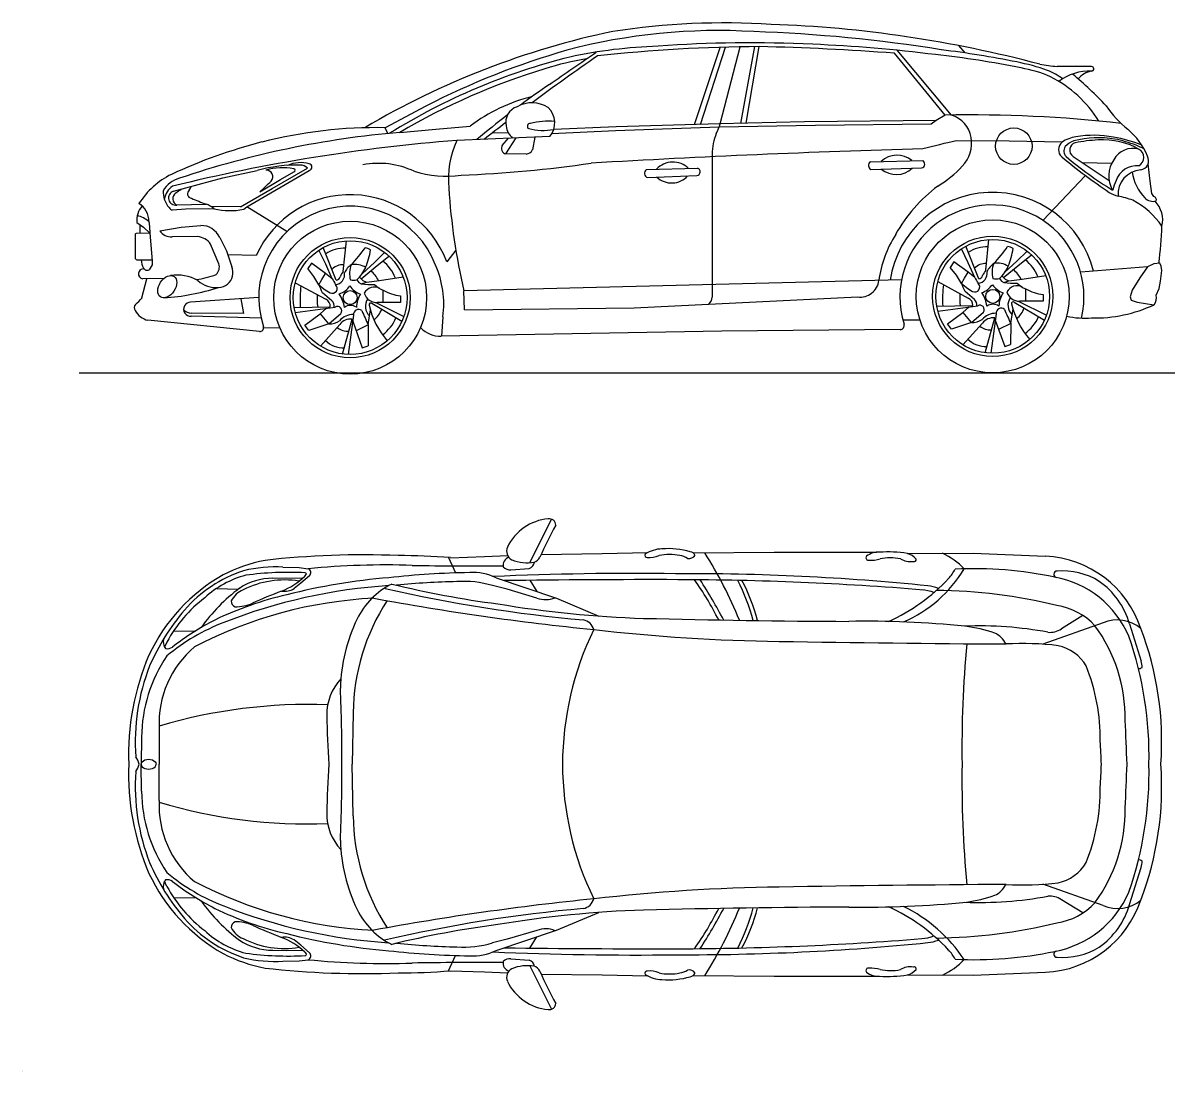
# Model space of a CAD drawing. Header units: millimetres. Extents: x 335 to 18837, y 383 to 11542.
# Drawn here: x 335 to 5380, y 383 to 5000 of the extents above; entities that cross this region are included whole.
import ezdxf

# ---------------------------------------------------------------- set-up
doc = ezdxf.new("R2010")
doc.units = ezdxf.units.MM
doc.layers.add('dwgmodels.com', color=30, linetype='Continuous')

msp = doc.modelspace()

# ---------------------------------------------------------------- linework, layer by layer
at = {"color": 18, "true_color": 0x000000}
for p, q in [((3371.5, 4422.1), (3371.5, 3791.5)), ((4287, 3690.4), (4211.7, 3690.4)), ((1189, 2509.4), (1283.9, 2505.7))]:
    msp.add_line(p, q, dxfattribs=at)
for points in [[(3407.1, 4555.4), (3493.9, 4894.2)], [(3497.2, 4557.3), (3559.6, 4895.1)], [(3520.4, 4557.8), (3578.4, 4895.3)], [(4485, 4867.3), (4457.1, 4899.7)], [(3293.9, 4552.1), (3407.1, 4892)], [(3319.6, 4552.9), (3430.6, 4892.7)], [(4397.4, 4593.5), (4174.7, 4866)], [(4425.3, 4594), (4186.6, 4879.1)], [(5042.4, 4807.7), (4890.4, 4807.7)], [(2110.7, 4633), (1930.5, 4538.2)], [(4397.4, 4593.5), (4357.7, 4569.4), (4336.4, 4554.3)], [(1994.9, 4517.5), (2153.9, 4531.9), (2305.4, 4545.4)], [(3401.9, 4541.1), (2944.9, 4524.4), (2664.3, 4511.4)], [(3403, 4555.3), (2948.2, 4542), (2673.1, 4530.4)], [(4336.4, 4554.3), (3825.7, 4548.1), (3401.9, 4541.1)], [(4357.7, 4569.4), (3778.7, 4563.4), (3403, 4555.3)], [(1942.2, 4512.7), (1930.5, 4538.2)], [(2655.6, 4499.3), (2246.1, 4481.8)], [(2472.8, 4516.1), (2401.2, 4513.7)], [(2446.1, 4460.4), (2474.8, 4491.6)], [(2462.1, 4422.4), (2507.9, 4493)], [(2590.2, 4496.5), (2580.5, 4441.4)], [(4912.5, 4474), (4679.2, 4478.3), (4446.4, 4480.6)], [(2552.2, 4421.5), (2462.1, 4422.4)], [(4068.2, 4387.7), (4298.5, 4394.4)], [(4961.2, 4411.9), (5120, 4305.6)], [(998.3, 4258.9), (1216, 4317.6), (1367.7, 4349.4)], [(1294.2, 4189.8), (1433.4, 4270.9), (1588.7, 4360.4)], [(1307.6, 4179.1), (1321.4, 4189.5), (1596.5, 4350.1)], [(1378.7, 4255.9), (1470.5, 4309.7), (1529.2, 4344.5)], [(3081.4, 4354.1), (3307.1, 4360.3)], [(4070.4, 4354.2), (4294, 4360.9)], [(5002.3, 4384.4), (5131.9, 4382.5)], [(5316.6, 4235), (5308, 4248.2), (5300.8, 4302.8), (5291.9, 4379.2)], [(3087.6, 4318.6), (3304.4, 4327.5)], [(4829.7, 4130.9), (5014.2, 4326.8)], [(1013.8, 4197.8), (1142.3, 4202)], [(1294.2, 4189.8), (1164.5, 4190.9)], [(1498.4, 4080.7), (1321.4, 4189.5)], [(994.7, 4176.3), (1052.4, 4180.2), (1150.6, 4182.4), (1176.9, 4181.3)], [(837.6, 4120.4), (866, 4099.8), (894.8, 4073.1)], [(851.6, 4072.8), (851.6, 4110.3)], [(890.2, 4126.9), (892.7, 4101.2), (894.8, 4073.1)], [(938.5, 4084.6), (1032.9, 4099.7), (1118.7, 4107.5)], [(829.2, 4064.1), (829.2, 3962.6)], [(894.8, 4073.1), (834.2, 4072.6)], [(894.8, 4073.1), (904.8, 3951.2)], [(1104.4, 4058.4), (992.2, 4057.8)], [(1201.9, 4055.2), (1232.1, 3996.1), (1255.7, 3926)], [(1746.3, 3905.4), (1760.1, 4039.6)], [(4576.7, 3911), (4590.5, 4045.2)], [(1198.7, 3938.5), (1162, 4025)], [(1697.6, 3873), (1669, 3937.6), (1639.2, 3999)], [(1715.3, 3866.4), (1658, 4010.2)], [(1830.7, 3896.6), (1883.2, 3944.7), (1928.6, 3988.9)], [(2242.4, 3998.1), (2201.8, 3947.6)], [(4528, 3878.7), (4499.4, 3943.3), (4469.6, 4004.6)], [(4545.7, 3872.1), (4488.4, 4015.9)], [(4661.1, 3902.2), (4713.6, 3950.3), (4759, 3994.5)], [(839.9, 3955.8), (904.4, 3955.8)], [(904.8, 3951.2), (904.5, 3934.3), (890.7, 3912.7)], [(1363.1, 3975.6), (1238.2, 3977.9)], [(1697.6, 3873), (1668.1, 3895.6), (1606, 3941.1), (1589.5, 3917.4)], [(1824.7, 3872.7), (1887.4, 3924.1), (1947.2, 3973.1)], [(4528, 3878.7), (4498.5, 3901.2), (4436.4, 3946.8), (4419.9, 3923)], [(4655.1, 3878.4), (4717.8, 3929.7), (4777.6, 3978.8)], [(5326.7, 3800.4), (5339.6, 3830.1), (5346.5, 3861.7), (5351.5, 3909.2), (5349.5, 3929), (5342.6, 3940.9), (5316.8, 3938.9), (5289.1, 3925.1), (5254.4, 3876.6), (5221.7, 3822.2), (5212.8, 3793.5), (5216.8, 3778.6), (5243.5, 3769.7), (5317.2, 3758.4)], [(1638.7, 3846.7), (1617.3, 3883.5), (1589.5, 3917.4)], [(1638.7, 3846.7), (1652.4, 3870.2), (1668.1, 3895.6)], [(4469.1, 3852.4), (4447.7, 3889.1), (4419.9, 3923)], [(4469.1, 3852.4), (4482.8, 3875.8), (4498.5, 3901.2)], [(4647.8, 3885.4), (4662.3, 3871.4), (4678.3, 3863.8)], [(4678.3, 3863.8), (4736.3, 3870.7), (4840.3, 3886.8)], [(5289.1, 3925.1), (4995.4, 3902.1)], [(859.7, 3789.1), (881.4, 3872.6)], [(955.9, 3873.9), (863, 3872.3)], [(1534.8, 3854.6), (1669, 3782.4)], [(1638.7, 3846.7), (1666.9, 3824.3), (1688.3, 3811.4)], [(1806.3, 3868.7), (1815.3, 3857.1), (1825.6, 3850.5)], [(1817.4, 3879.7), (1832, 3865.7), (1847.9, 3858.2)], [(1825.6, 3850.5), (1847.9, 3858.2)], [(1847.9, 3858.2), (1905.9, 3865.1), (2009.9, 3881.2)], [(4205.5, 3867.5), (2278, 3819.3)], [(4365.2, 3860.2), (4499.4, 3788)], [(4469.1, 3852.4), (4497.3, 3829.9), (4518.7, 3817)], [(4636.7, 3874.3), (4645.7, 3862.8), (4656, 3856.2)], [(4656, 3856.2), (4678.3, 3863.8)], [(1374.1, 3789.7), (1074, 3769.2)], [(1295.7, 3784.3), (1306.3, 3719.6), (1077.6, 3721.4)], [(1696, 3775.4), (1654.8, 3810.8)], [(1921.8, 3768.4), (1921.8, 3822.8)], [(1998.2, 3797.8), (1998.2, 3768.4)], [(2280.1, 3735.4), (2278, 3819.3)], [(2280.1, 3735.4), (3027.1, 3745.4), (4012.2, 3793)], [(4526.4, 3781), (4485.2, 3816.5)], [(4752.2, 3774.1), (4752.2, 3828.5)], [(4828.6, 3803.5), (4828.6, 3774.1)], [(1530, 3746.8), (1689.2, 3749)], [(1534.9, 3724.6), (1710.5, 3748.5)], [(1577.7, 3668.7), (1645.1, 3718.2), (1673, 3743.1)], [(1856.4, 3669.7), (1862.1, 3709), (1866, 3733.9)], [(1871.6, 3764.7), (2004.5, 3685.5)], [(1889.2, 3768.6), (2013.3, 3707.3)], [(1998.2, 3768.4), (1896, 3768.4)], [(4360.3, 3752.5), (4519.6, 3754.6)], [(4365.3, 3730.2), (4540.9, 3754.1)], [(4408.1, 3674.3), (4475.5, 3723.8), (4503.4, 3748.7)], [(4686.8, 3675.4), (4692.5, 3714.6), (4696.4, 3739.5)], [(4702, 3770.3), (4834.9, 3691.1)], [(4719.6, 3774.2), (4843.6, 3712.9)], [(4828.6, 3774.1), (4726.4, 3774.1)], [(1377.7, 3641.2), (885.9, 3689.8)], [(1384.4, 3699), (1076.7, 3707.8)], [(1682.8, 3674), (1646.1, 3719.1)], [(1682.8, 3674), (1735.6, 3720.1)], [(1743.6, 3541.4), (1785.4, 3695)], [(1791.5, 3713.1), (1768.1, 3539.4)], [(1787.7, 3685.4), (1829.7, 3568.8)], [(2185.4, 3705.2), (2178.4, 3619.7)], [(4513.2, 3679.6), (4476.4, 3724.7)], [(4513.2, 3679.6), (4566, 3725.7)], [(4574, 3547), (4615.8, 3700.6)], [(4621.9, 3718.8), (4598.5, 3545)], [(4618.1, 3691), (4660.1, 3574.5)], [(1395.6, 3657.1), (1466.4, 3658.4)], [(1594.6, 3645.7), (1577.7, 3668.7)], [(1682.8, 3674), (1594.6, 3645.7)], [(1731.1, 3671.5), (1645.5, 3576.4)], [(1856.4, 3669.7), (1802.6, 3644.1)], [(1856.4, 3669.7), (1855.4, 3578.1)], [(4199.8, 3648.8), (3413.6, 3642), (2178.2, 3619.7)], [(4425, 3651.3), (4408.1, 3674.3)], [(4513.2, 3679.6), (4425, 3651.3)], [(4561.4, 3677.2), (4475.9, 3582)], [(4686.8, 3675.4), (4633, 3649.8)], [(4686.8, 3675.4), (4685.8, 3583.8)], [(4660.1, 3574.5), (4685.8, 3583.8)], [(1829.7, 3568.8), (1855.4, 3578.1)], [(2568, 2622.4), (2663.9, 2813.8)], [(2209.3, 2645.2), (2240.9, 2577.3)], [(2218.2, 2644.5), (2368.8, 2649.8), (2470.7, 2654.1)], [(2617.5, 2659.1), (2886.9, 2663.1), (3087, 2666.7)], [(3287.3, 2665.8), (3644.8, 2668.4), (4095.1, 2668.4)], [(4231.1, 2663.1), (4521.3, 2664.4), (4839.8, 2650.9)], [(1480.6, 2602.5), (1552.5, 2601), (1591.5, 2595.8)], [(2484.4, 2591.2), (2565.1, 2597.5)], [(1434.7, 2553.8), (1496.5, 2555.9), (1567.5, 2554.2)], [(1597.5, 2565.1), (1559.6, 2531.6), (1529.3, 2508.1)], [(1576.3, 2562.7), (1582.5, 2569.9)], [(2419.4, 2555.5), (2686.2, 2465.6)], [(2568.2, 2544.8), (2599.6, 2494.8)], [(2599.4, 2466.7), (2468.2, 2505.4), (2403.2, 2521.6)], [(2686.2, 2465.6), (2871.5, 2387.6)], [(5004.6, 2389.5), (4909.6, 2331.7)], [(999.5, 2322.6), (1095, 2321.5)], [(5093.6, 2357.5), (4827.2, 2263.3)], [(5209.5, 2352.7), (5260.4, 2189.4)], [(969.7, 2272.9), (959.2, 2250.4)], [(1790.1, 1961.7), (1786.2, 1734.8)], [(935.4, 1894.5), (935.5, 1734.8)], [(858.1, 1854.2), (856.6, 1734.8)], [(858.1, 1615.4), (856.6, 1734.8)], [(935.4, 1575.1), (935.5, 1734.8)], [(1790.1, 1507.9), (1786.2, 1734.8)], [(5209.5, 1116.9), (5260.4, 1280.2)], [(969.7, 1196.7), (959.2, 1219.3)], [(5093.6, 1112.1), (4827.2, 1206.3)], [(999.5, 1147), (1095, 1148.1)], [(5004.6, 1080.1), (4909.6, 1138)], [(2686.2, 1004), (2871.5, 1082.1)], [(1597.5, 904.5), (1559.6, 938.1), (1529.3, 961.6)], [(2599.4, 1003), (2468.2, 964.2), (2403.2, 948)], [(2419.4, 914.2), (2686.2, 1004)], [(2568.2, 924.8), (2599.6, 974.8)], [(1434.7, 915.8), (1496.5, 913.8), (1567.5, 915.4)], [(1480.6, 867.1), (1552.5, 868.7), (1591.5, 873.8)], [(1576.3, 906.9), (1582.5, 899.7)], [(2209.3, 824.4), (2240.9, 892.4)], [(2484.4, 878.4), (2565.1, 872.1)], [(2218.2, 825.1), (2368.8, 819.8), (2470.7, 815.5)], [(2568, 847.2), (2663.9, 655.8)], [(2617.5, 810.5), (2886.9, 806.5), (3087, 802.9)], [(4231.1, 806.6), (4521.3, 805.2), (4839.8, 818.7)], [(3287.3, 803.8), (3644.8, 801.2), (4095.1, 801.2)]]:
    msp.add_lwpolyline(points, dxfattribs=at)
for centre, radius in [((4700.1, 4456.9), 80.3), ((1776.7, 3789.7), 336.9), ((4607.1, 3795.3), 336.9), ((1776.7, 3789.7), 264.8), ((1776.7, 3789.7), 250.5), ((4607.1, 3795.3), 264.8), ((4607.1, 3795.3), 250.5), ((1776.7, 3789.7), 30.8), ((4607.1, 3795.3), 30.8)]:
    msp.add_circle(centre, radius, dxfattribs=at)
for centre, radius, start, end in [((3427.2, 1756), 3243.7, 86.3963, 98.7409), ((3663.5, 1461), 3576.2, 101.7662, 120.6436), ((3398.1, 2358.8), 2607.3, 86.5605, 104.8143), ((3332.2, -1634.8), 6599.9, 80.85886, 88.06925), ((3445.6, -332.9), 5329.4, 75.1163, 88.0052), ((3203.5, 2708.4), 2189.8, 91.8505, 102.1186), ((3625.5, -2120.3), 7015.8, 90.37899, 96.21532), ((3542.1, -642.7), 5554.8, 87.1941, 94.2258), ((3351.1, -5834.6), 10732.2, 85.59883, 88.78268), ((3539.8, -1602.8), 6514.1, 82.80616, 87.58707), ((3416.6, 2155.9), 2776.3, 104.0248, 121.8733), ((3669.2, 1611.2), 3400.1, 106.0102, 117.2825), ((8444.8, -3247.8), 9836.9, 124.55044, 126.61422), ((-42526.7, 70646.3), 79915, 304.427434, 304.607372), ((3907, 764.4), 4120.1, 78.4549, 83.7501), ((3849.6, 531.9), 4381.7, 78.6315, 83.0379), ((3509.2, 1933.5), 2995, 106.9767, 120.3712), ((3021.2, 3575.6), 1282, 99.1298, 107.5452), ((4504.2, 3795.1), 1053.5, 70.9016, 78.5548), ((4634.1, 4230), 579.4, 66.8665, 80.3089), ((4939.5, 5474), 668.1, 259.2117, 265.7813), ((5042.4, 4797.6), 10.1, 273.7836, 90.001), ((4714.9, 4470.2), 347.3, 54.74, 67.2981), ((4611.9, 4275.9), 547.2, 32.1969, 62.8419), ((5035.4, 4558), 229.7, 88.0717, 126.6473), ((3944.5, 3546.2), 1592.4, 43.1082, 50.4611), ((5060.8, 4686.5), 102.5, 99.948, 139.3423), ((5040.6, 1261), 4209.7, 124.5326, 126.6748), ((2758.6, 3944.5), 752.7, 103.9069, 127.0234), ((2577.8, 4517.8), 130.2, 57.2115, 120.1472), ((5040.6, 1261), 4209.7, 127.6288, 130.0066), ((2533.8, 4562.2), 71.5, 107.4742, 193.2923), ((2585, 4559.5), 92.8, 319.5821, 46.9653), ((4507.9, -1357.7), 5952.2, 83.59064, 91.06373), ((4387.1, 4473), 126.9, 10.219, 72.4766), ((5492.7, 4895.2), 465.6, 214.0696, 231.4139), ((8444.8, -3247.8), 9836.9, 127.45632, 128.15946), ((2539.7, 4551.4), 75.6, 184.2225, 231.3239), ((2569.2, 4544.4), 12.1, 84.7445, 239.101), ((2655.7, 4211.4), 355.4, 86.4778, 103.9028), ((2728.3, 4812.3), 725.8, 335.6374, 339.2701), ((2343.7, 411.8), 4120.5, 94.8555, 108.6724), ((1896.3, 2469.4), 2069.1, 89.0517, 104.2139), ((2626.9, 4798.1), 271.7, 256.3977, 279.7954), ((3610.6, 4422.1), 239.1, 157.6847, 180), ((4371, 4469.5), 143.3, 315.2998, 10.4627), ((4998.4, 4345.2), 154.9, 99.1263, 123.6897), ((5074.1, 4025), 468.7, 81.2711, 103.5333), ((5051.9, 4046.6), 458.1, 78.9813, 99.8123), ((5052.8, 3955.7), 547.5, 67.3569, 80.8916), ((5009, 4300.9), 300.8, 21.8282, 50.0133), ((1980.5, 2185.7), 2364.9, 104.5038, 114.7858), ((2837.6, -3187.3), 7691.8, 94.41018, 103.87026), ((2628.6, 4309.4), 419.5, 155.747, 185.1052), ((2470.5, 4448.3), 27.2, 153.692, 252.213), ((2546.5, 4459.5), 38.4, 278.5001, 331.959), ((5549.9, -41771.9), 46233.5, 91.54947, 93.36168), ((5165.4, 1221.3), 3337.6, 102.4396, 105.0318), ((4939.1, 4441.2), 42.2, 128.9896, 228.2368), ((4955.7, 4435.3), 35.1, 146.0009, 223.2012), ((4987.6, 4405.6), 78.5, 107.1735, 141.0159), ((4978.4, 4439.8), 32.7, 103.8077, 238.2804), ((5105.9, 3796.3), 688.7, 92.8682, 101.3285), ((5093.2, 4164.7), 320.2, 59.6056, 93.9014), ((5224.1, 4353.5), 94, 74.0796, 152.1762), ((5040, 3951.5), 546.9, 68.6761, 78.9062), ((4856.6, 3620.3), 923.6, 63.1766, 65.5457), ((5232.3, 4407), 40.8, 296.6528, 64.5806), ((4185.4, 4314.4), 102.5, 50.146, 133.1874), ((4289.1, 4378.6), 18.4, 285.5206, 59.2752), ((6555.6, 6392.4), 2576, 230.3242, 236.1399), ((6010.2, 5692.6), 1675.8, 229.8691, 238.5298), ((5242.2, 4326), 123.9, 144.8517, 210.4278), ((5254.3, 4392), 39.7, 276.89, 31.3675), ((1544.4, 3720.9), 652.9, 88.8144, 105.7), ((1481, 4070), 291.6, 80.6759, 105.0771), ((1406.5, 4322.5), 29.1, 317.9792, 92.6675), ((1558.4, 4243.3), 141.2, 74.4465, 113.9847), ((1528.3, 4351.1), 6.65, 277.7523, 93.6802), ((1557.9, 4331.2), 42.4, 43.3886, 93.0479), ((1593.3, 4364.7), 15, 282.2977, 78.6138), ((1902, 4014.3), 366.9, 64.8148, 100.8987), ((2198, 4778.4), 454.1, 252.0663, 278.5439), ((2059.5, 9710.4), 5385, 272.1914, 278.321), ((3092.1, 4337.7), 19.6, 123.1354, 256.7364), ((3198.3, 4288.8), 98.3, 45.7412, 137.4129), ((3301.6, 4344.2), 17, 279.3664, 71.3535), ((4080.1, 4371.7), 20, 126.6959, 240.9398), ((4182.1, 4435.7), 103.9, 230.4431, 312.9902), ((4086.4, 4731.9), 530.4, 301.7447, 316.7783), ((5241.8, 4274.1), 96.8, 84.7885, 160.8579), ((5267.6, 4244.1), 108.9, 94.4972, 183.7039), ((5417.5, 4367.8), 197.2, 187.2623, 224.5828), ((1152.1, 4007.4), 363.8, 116.6199, 147.3419), ((1055.4, 4201.7), 117.8, 105.2094, 150.1621), ((889.3, 4818.1), 745.4, 311.0374, 316.2899), ((3192.7, 4390), 95.4, 227.0079, 317.6812), ((5423, 4185.9), 297.8, 156.2493, 164.946), ((1060.4, 4256.4), 107.3, 177.8847, 220.5436), ((1042.8, 4209.7), 86, 124.8656, 170.3202), ((1008, 4228.8), 31.6, 107.9668, 280.5122), ((1026.6, 4225.9), 31, 125.4727, 245.5933), ((649.6, 4769.5), 630.5, 304.7052, 307.2944), ((1080.2, 4247.3), 20.2, 126.6134, 261.4859), ((1040.1, 4287.6), 36.9, 319.4357, 347.9665), ((1776.7, 3789.7), 453.5, 20.3831, 155.7956), ((5003.5, 4455.6), 2798.8, 183.7598, 193.141), ((4607.1, 3795.3), 458, 14.0464, 171.0889), ((4757.3, 3750.7), 659.2, 126.4715, 151.2175), ((5186.3, 4356.5), 122.5, 237.4163, 257.1251), ((936.7, 4130.6), 99.6, 140.5847, 185.8504), ((801.6, 4126.9), 88.6, 358.725, 60.1362), ((1424.7, 5021.7), 867, 246.3724, 250.9852), ((1107.1, 4103.6), 104.4, 48.0421, 70.3256), ((1776.7, 3789.7), 402.7, 20.8064, 198.5777), ((4603.8, 3792.7), 405.3, 346.7068, 197.2164), ((5034, 3662.7), 587.8, 71.0755, 77.7226), ((5060.9, 3907.2), 351.9, 34.0043, 62.2734), ((5313.3, 4263.4), 49.7, 223.2365, 285.5398), ((5313.8, 4221.3), 14, 335.8093, 78.4322), ((5234.5, 4130.8), 121.2, 347.2395, 43.6768), ((791.6, 3998.2), 160.6, 52.1161, 72.7039), ((995.3, 4194.5), 18.2, 205.4357, 267.932), ((1247.2, 4467.5), 294.7, 256.2075, 281.8274), ((1119.5, 4016.5), 91, 25.1212, 90.5147), ((3857.1, 4149.6), 1496.2, 351.9687, 358.2537), ((835.8, 4065.9), 6.88, 103.767, 195.4691), ((987.7, 4115.9), 58.3, 212.4393, 274.4761), ((1099.4, 3983.3), 75.3, 33.6829, 86.178), ((4604.8, 3798), 503.8, 147.5743, 172.3494), ((1753.3, 3856.1), 152, 88.6704, 123.6773), ((1253.4, 4429.8), 724, 316.8422, 324.4527), ((1830.9, 3937.5), 72.4, 60.5815, 80.7844), ((1513.4, 4054.7), 357.1, 338.1881, 351.2727), ((4583.7, 3861.7), 152, 88.6704, 123.6773), ((4083.8, 4435.4), 724, 316.8422, 324.4527), ((4661.3, 3943.1), 72.4, 60.5815, 80.7844), ((4343.8, 4060.3), 357.1, 338.1881, 351.2727), ((842.6, 3971.9), 16.3, 214.7302, 260.5367), ((937.1, 3958.6), 81.1, 182.028, 208.2191), ((1150.7, 3925.4), 49.7, 316.7229, 15.1778), ((1797.3, 3847.8), 88.2, 57.2542, 100.2937), ((1808.3, 3810.3), 179.8, 21.4108, 51.518), ((4573.8, 3875.3), 64.5, 84.8305, 136.7348), ((4658.5, 3871), 83.4, 123.9368, 156.3701), ((4706.6, 3901.4), 102.3, 157.6912, 195.823), ((4627.7, 3853.5), 88.2, 57.2542, 100.2937), ((4638.7, 3815.9), 179.8, 21.4108, 51.518), ((866.3, 3894.3), 22.3, 85.7664, 261.2848), ((881.6, 3927.6), 17.5, 204.6452, 301.4759), ((1011.5, 3693.4), 195.7, 61.2439, 97.6096), ((1025.1, 4345.6), 482.2, 278.6988, 289.6041), ((1194.8, 3901), 66.2, 272.2133, 345.6429), ((1180.7, 3899.4), 79.6, 349.3146, 19.5767), ((1743.4, 3869.7), 64.5, 84.8305, 136.7348), ((1708.1, 3891.2), 44.2, 275.3015, 9.8675), ((1885.4, 3805), 171.6, 144.1932, 153.3484), ((1828.1, 3865.4), 83.4, 123.9368, 156.3701), ((1876.2, 3895.8), 102.3, 157.6912, 195.823), ((1699.5, 3986.8), 159.3, 312.123, 335.9831), ((1783, 3805.6), 132.5, 26.4423, 50.4429), ((1756.3, 3760.4), 432.6, 352.6696, 23.4679), ((4538.5, 3896.9), 44.2, 275.3015, 9.8675), ((4544, 3890.8), 18.8, 275.4324, 350.2683), ((4715.8, 3810.6), 171.6, 144.1932, 153.3484), ((4529.9, 3992.5), 159.3, 312.123, 335.9831), ((4613.4, 3811.2), 132.5, 26.4423, 50.4429), ((890.7, 4788.6), 1001.8, 273.7631, 287.8269), ((1184.8, 3951.3), 117.1, 227.4939, 276.1618), ((2068.9, 3778.3), 513.2, 172.9552, 183.4729), ((814.9, 3454.5), 912.4, 22.9871, 25.4574), ((1697.9, 3830.8), 21.7, 243.8117, 48.8965), ((2981.3, 4579.8), 1465.4, 208.8354, 209.9952), ((1713.6, 3885.1), 18.8, 275.4324, 350.2683), ((1694.8, 3898.9), 98.9, 290.1722, 324.3491), ((1854.7, 3897.3), 97.4, 215.1693, 250.5767), ((1790.2, 3929.1), 62.5, 258.4725, 284.8935), ((1866, 4114.7), 267.3, 261.31, 273.8273), ((1883.4, 3785.9), 50.3, 61.5638, 152.2669), ((1972.5, 3940.4), 128.1, 226.1769, 246.7015), ((4022.9, 3875.6), 83.3, 262.6307, 352.7068), ((4899.3, 3783.9), 513.2, 172.9552, 183.4729), ((3645.3, 3460.2), 912.4, 22.9871, 25.4574), ((4528.3, 3836.5), 21.7, 243.8117, 48.8965), ((5811.7, 4585.4), 1465.4, 208.8354, 209.9952), ((4525.1, 3904.5), 98.9, 290.1722, 324.3491), ((4685.1, 3902.9), 97.4, 215.1693, 250.5767), ((4620.6, 3934.8), 62.5, 258.4725, 284.8935), ((4696.4, 4120.4), 267.3, 261.31, 273.8273), ((4713.8, 3791.6), 50.3, 61.5638, 152.2669), ((4802.9, 3946.1), 128.1, 226.1769, 246.7015), ((710.5, 3903.1), 187.8, 310.0329, 322.612), ((1849.6, 3782.5), 218.6, 174.7832, 189.0081), ((1607.9, 3726.3), 144.9, 8.1828, 33.3713), ((1923.2, 3741.4), 119.5, 147.5776, 177.3), ((1893.9, 3825.9), 57.5, 196.7187, 272.1589), ((1901.1, 3750.9), 57.3, 144.5991, 227.047), ((2024.3, 4007), 210.8, 240.8987, 262.877), ((3335.3, 3792), 36.2, 301.8497, 359.2376), ((4680, 3788.1), 218.6, 174.7832, 189.0081), ((4483.2, 3755.4), 36.4, 358.7485, 63.4515), ((4438.3, 3732), 144.9, 8.1828, 33.3713), ((4753.6, 3747), 119.5, 147.5776, 177.3), ((4724.3, 3831.5), 57.5, 196.7187, 272.1589), ((4731.5, 3756.5), 57.3, 144.5991, 227.047), ((4854.7, 4012.6), 210.8, 240.8987, 262.877), ((5280.4, 3788.5), 47.8, 321.2725, 14.3792), ((847.5, 3744.6), 21.9, 137.7476, 213.1583), ((1073.9, 3738.5), 30.8, 89.8493, 275.2079), ((1077.9, 3767.6), 46.2, 221.2512, 269.6212), ((1652.8, 3749.8), 36.4, 358.7485, 63.4515), ((1678.8, 3753.2), 28.1, 349.2321, 52.1619), ((1720, 3731.6), 19.4, 323.3846, 119.601), ((1777.6, 3708.2), 46.9, 55.9781, 124.2012), ((1813.9, 3715), 22.5, 50.8443, 184.828), ((1867.2, 3758.6), 7.5, 54.0322, 196.9892), ((2217, 3840), 366.7, 193.1718, 220.9342), ((1809.3, 3779.7), 114.1, 309.4142, 338.787), ((4509.1, 3758.8), 28.1, 349.2321, 52.1619), ((4550.4, 3737.3), 19.4, 323.3846, 119.601), ((4608, 3713.8), 46.9, 55.9781, 124.2012), ((4644.3, 3720.7), 22.5, 50.8443, 184.828), ((6471.8, 4517.2), 1973.5, 203.2502, 205.2479), ((4697.6, 3764.3), 7.5, 54.0322, 196.9892), ((5047.4, 3845.6), 366.7, 193.1718, 220.9342), ((4639.7, 3785.4), 114.1, 309.4142, 338.787), ((5055.3, 4317.9), 617.8, 268.8043, 295.1368), ((909.5, 3780), 93.2, 210.4887, 255.3401), ((1682.5, 3762.4), 88.4, 270.193, 302.5868), ((1787.9, 3640.1), 75, 87.3339, 140.448), ((1779.2, 3634.7), 60.6, 84.0979, 142.5618), ((3641.4, 4511.5), 1973.5, 203.2502, 205.2479), ((1819.9, 3766.4), 171.6, 305.2902, 337.5874), ((4512.9, 3768), 88.4, 270.193, 302.5868), ((4618.3, 3645.7), 75, 87.3339, 140.448), ((4609.6, 3640.3), 60.6, 84.0979, 142.5618), ((4650.3, 3772), 171.6, 305.2902, 337.5874), ((5014.3, 4072.5), 373.3, 257.3647, 274.3181), ((1379.5, 3657.2), 16.1, 263.3123, 15.0669), ((1766.7, 3716.7), 74.8, 230.8514, 273.2779), ((2175.6, 3743.6), 123.9, 224.666, 271.1993), ((4198, 3668.1), 19.3, 275.5006, 14.0119), ((4597.1, 3722.3), 74.8, 230.8514, 273.2779), ((1748.9, 3688.5), 119.9, 227.1104, 271), ((4579.3, 3694.1), 119.9, 227.1104, 271), ((2669.4, 2593.8), 222.7, 95.1694, 154.0909), ((8586.8, -247.1), 6639.1, 152.79722, 154.15725), ((2653.4, 2787.2), 28.6, 1.4338, 98.1496), ((2509.9, 2674.3), 44.1, 157.6217, 241.6224), ((3154.5, 2536.6), 146.6, 91.7076, 122.2532), ((3178.5, 2337.4), 346.8, 73.8458, 94.6928), ((1540.6, 1924.3), 721.7, 101.0904, 116.6811), ((1831.2, -1116.2), 3773.2, 87.6242, 96.5356), ((1987.2, -247.9), 2901.7, 85.4344, 89.992), ((2489.5, 2609.2), 39.5, 110.2104, 187.7503), ((2557.8, 2806), 183.9, 248.0096, 279.2067), ((2552.7, 2632.5), 37.1, 289.4745, 348.4709), ((2576.9, 2660.1), 37.1, 286.0883, 339.1015), ((3085, 2655.6), 10.1, 150.7295, 272.4696), ((3094.7, 2756.7), 111.5, 265.2355, 292.5373), ((3183.3, 2443.2), 215.4, 77.7315, 102.2685), ((3214.8, 2561.5), 93.3, 58.8103, 81.2), ((3269.9, 2669.5), 29, 256.483, 332.7155), ((3271.8, 2643.9), 26.8, 27.2591, 83.2518), ((1799.1, 1685.9), 1824.9, 21.9697, 32.4913), ((4059.6, 2643.8), 10.9, 141.6348, 286.6955), ((4102.7, 2586.4), 82.4, 85.7284, 128.771), ((4070.8, 2772), 138.9, 266.6995, 286.6471), ((4143.3, 2071.4), 598.2, 81.5608, 93.3098), ((4156.4, 2419.3), 224.4, 78.7626, 101.7877), ((4244.5, 2714.3), 87.1, 239.3731, 278.526), ((4207.3, 2583.2), 83.4, 41.5255, 73.3873), ((4260.8, 2636.6), 9.05, 247.5025, 11.8812), ((4243, 2362), 333.7, 44.3298, 64.7269), ((4818.1, 2186.2), 465.2, 18.4185, 87.3283), ((1490.8, 2028.7), 587.7, 108.1912, 139.0775), ((1445, 2021.1), 582.5, 86.495, 103.6712), ((1505, 1169.4), 1410.3, 86.9955, 97.6831), ((1578.9, 2573), 4.75, 319.4517, 89.0463), ((1929.7, -840.7), 3453.1, 87.9982, 95.6208), ((1585, 2578.6), 18.4, 312.9268, 69.1415), ((2367.3, -1230), 3809.3, 90.9637, 96.3359), ((2404.5, 29717.5), 27109.5, 269.25149, 270.09624), ((2316.4, 2343.7), 235.5, 64.0615, 93.1907), ((3020.4, -10932.2), 13507.3, 89.19851, 92.60432), ((2481.5, 2635.4), 44.3, 225.4303, 273.8539), ((3257.5, -8058.6), 10632.6, 84.2557, 90.25948), ((3977.6, 2901.2), 589.7, 293.7032, 328.7419), ((4277.1, 2679.5), 185.4, 317.0112, 332.4613), ((4524.6, 856.1), 1739.6, 78.2132, 92.7367), ((4889.8, 2571.3), 13.9, 87.5812, 264.1082), ((4914.2, 2279.3), 306.9, 58.1683, 94.5657), ((1617.5, 1871.3), 804.8, 119.8817, 154.668), ((1424, 2159.1), 421.8, 104.7626, 132.9975), ((1434.7, 2291.9), 261.9, 89.7398, 123.8332), ((1488, 2139.1), 407.2, 80.9315, 116.6537), ((1373.7, 2766.1), 287.1, 290.5994, 314.8945), ((2164.7, -124.5), 2689.5, 94.6439, 104.3657), ((2108.1, 2229.6), 333.7, 116.3991, 154.2327), ((2964.5, 6606.6), 4200.1, 256.158, 262.6449), ((2312.8, -808.3), 3348.1, 91.1275, 95.6861), ((2277.6, 2106.5), 433.7, 73.1589, 94.0459), ((3111.9, -48159.3), 50707, 89.8778, 90.74223), ((3183.4, -11229.5), 13777.1, 85.34002, 89.84747), ((2178.5, 1755.3), 1367.5, 26.7212, 35.3901), ((896.8, 1008.6), 2869, 28.3221, 32.4256), ((2623.5, 2110.5), 963.9, 15.4764, 26.7493), ((2824.3, 2178.3), 770.1, 14.2185, 28.3444), ((3799.2, 3129.1), 841.6, 294.4983, 316.8034), ((4800.4, 2124.6), 441.7, 23.2151, 79.6317), ((4882.8, 2261.2), 339.3, 15.636, 55.2686), ((1756.8, 1884.2), 781, 126.8095, 144.5739), ((1831.3, 1020.7), 1497.8, 102.8799, 115.7336), ((2099.6, 130.9), 2395.2, 93.6167, 111.5239), ((1344.4, 2408.5), 102.3, 112.4416, 153.5517), ((2856.1, -1017.4), 3776.5, 111.4568, 113.5699), ((1485.4, 2587.3), 90.7, 263.2382, 299.0227), ((3367.6, 8733.6), 6388.1, 257.00637, 264.94024), ((4284.3, 2324.5), 178.6, 69.0294, 86.6324), ((4302.2, 2338.1), 183.5, 68.8426, 83.8985), ((4333.6, 159.6), 2341, 76.2605, 89.384), ((1494.5, 1992.6), 594.9, 127.0182, 151.8919), ((1973.8, 562.4), 1905.8, 92.8144, 117.5713), ((1278.4, 2452.7), 25.6, 176.9262, 249.5895), ((1274.2, 2604.2), 175.6, 268.4493, 294.1487), ((2703.2, 1954.5), 913.1, 146.7502, 179.547), ((4045.7, 14193.6), 11925.9, 259.53848, 264.24391), ((3219, 7145.5), 4770.6, 260.4414, 268.2009), ((2637.7, 2566.7), 107.1, 249.0153, 292.8394), ((4846.9, 2150.2), 286.6, 42.751, 81.4483), ((1778, 1786.7), 963.2, 139.3903, 156.6986), ((2476.4, 2050.8), 743.2, 154.1615, 178.4964), ((4134.5, 44177.6), 41813.9, 268.5402, 269.77829), ((1526, 1550.4), 864.3, 110.6764, 130.0779), ((1700.7, 1346.8), 1147.6, 116.9289, 128.0215), ((4093.1, 1726), 1381.5, 154.1763, 179.6366), ((2793.5, 2313.5), 57.9, 14.2819, 79.3547), ((3784.7, 10561.2), 8286.3, 263.52039, 269.18472), ((4042.8, -2101.6), 4466.1, 84.3309, 90.9001), ((4546.3, 663.4), 1680.5, 79.5912, 92.1227), ((4398.8, 1677.5), 670.9, 71.1007, 82.5743), ((4859.8, 2400.9), 85.3, 263.3289, 305.7124), ((4500.7, 1937), 690, 359.2571, 36.2188), ((5156.2, 2206.6), 163.4, 50.7939, 112.5331), ((3962.4, 1836.6), 1388.9, 355.7967, 20.9506), ((999.8, 2273.4), 46.7, 161.3595, 219.2801), ((5299.2, 101211.3), 98949, 269.054708, 269.633393), ((4577.6, 2224.4), 95.9, 24.6148, 66.3424), ((3695.1, 1771.5), 1600.6, 358.6866, 19.2309), ((1370.9, 1916.8), 436.1, 129.8094, 182.9329), ((969.5, 2287), 43.6, 262.3637, 303.8791), ((9269.7, 1807.5), 4798.3, 174.5225, 180.8684), ((4739, 981.1), 1285.3, 83.0142, 93.249), ((4858.8, 2076.8), 183.7, 29.6437, 78.5498), ((1912.2, 1778.6), 1111.6, 156.8462, 182.2557), ((1500, 1850.3), 641.9, 145.7264, 179.6494), ((5181.6, 2162.5), 83.3, 359.2329, 18.8178), ((1756.1, 1830.8), 926.3, 158.667, 183.9211), ((4219.8, 1846.8), 860.7, 359.2695, 21.8831), ((5252.8, 2173.8), 17.3, 255.778, 314.2918), ((1901.7, 1954.1), 228.2, 136.6981, 180.8688), ((-4849.5, 1768.9), 6589.8, 359.70339, 2.62108), ((1587.6, -282.9), 2280.7, 87.7451, 106.6257), ((7060.8, 2065.4), 5388.5, 181.2209, 183.5178), ((-6254.5, 1360), 11459.3, 1.87417, 2.84124), ((3677.1, 1714.5), 1408.6, 0.8274, 4.9435), ((789.2, 1728.9), 57.6, 5.8969, 42.0109), ((1912.2, 1691.1), 1111.6, 177.7443, 203.1538), ((789.2, 1740.7), 57.6, 317.9891, 354.1031), ((7060.8, 1404.2), 5388.5, 176.4822, 178.7791), ((-4849.5, 1700.7), 6589.8, 357.37892, 0.29661), ((4093.1, 1743.6), 1381.5, 180.3634, 205.8237), ((9269.7, 1662.1), 4798.3, 179.1316, 185.4775), ((3677.1, 1755.1), 1408.6, 355.0565, 359.1726), ((-6254.5, 2109.6), 11459.3, 357.15876, 358.12583), ((3695.1, 1698.1), 1600.6, 340.7691, 1.3134), ((3962.4, 1633), 1388.9, 339.0494, 4.2033), ((1756.1, 1638.8), 926.3, 176.0789, 201.333), ((1500, 1619.4), 641.9, 180.3506, 214.2736), ((4219.8, 1622.8), 860.7, 338.1169, 0.7305), ((1370.9, 1552.8), 436.1, 177.0671, 230.1906), ((1587.6, 3752.6), 2280.7, 253.3743, 272.2549), ((1901.7, 1515.5), 228.2, 179.1312, 223.3019), ((4500.7, 1532.6), 690, 323.7812, 0.7429), ((2703.2, 1515.1), 913.1, 180.453, 213.2498), ((2476.4, 1418.8), 743.2, 181.5036, 205.8385), ((5252.8, 1295.8), 17.3, 45.7082, 104.222), ((1778, 1682.9), 963.2, 203.3014, 220.6097), ((4858.8, 1392.9), 183.7, 281.4502, 330.3563), ((5181.6, 1307.1), 83.3, 341.1822, 0.7671), ((1617.5, 1598.3), 804.8, 205.332, 240.1183), ((999.8, 1196.2), 46.7, 140.7199, 198.6405), ((969.5, 1182.6), 43.6, 56.1209, 97.6363), ((1526, 1919.2), 864.3, 229.9221, 249.3236), ((1700.7, 2122.9), 1147.6, 231.9785, 243.0711), ((1973.8, 2907.2), 1905.8, 242.4287, 267.1856), ((4739, 2488.5), 1285.3, 266.751, 276.9858), ((1494.5, 1477), 594.9, 208.1081, 232.9818), ((3784.7, -7091.6), 8286.3, 90.81528, 96.47961), ((5299.2, -97741.7), 98949, 90.366607, 90.945292), ((4577.6, 1245.3), 95.9, 293.6576, 335.3852), ((4800.4, 1345), 441.7, 280.3683, 336.7849), ((1756.8, 1585.4), 781, 215.4261, 233.1905), ((2099.6, 3338.7), 2395.2, 248.4761, 266.311), ((4045.7, -10723.9), 11925.9, 95.75609, 100.46152), ((2793.5, 1156.1), 57.9, 280.6453, 345.7181), ((4042.8, 5571.2), 4466.1, 269.0999, 275.7615), ((4546.3, 2806.3), 1680.5, 267.8773, 280.4088), ((4398.8, 1792.2), 670.9, 277.9181, 288.8993), ((4818.1, 1283.4), 465.2, 272.6717, 341.5815), ((4859.8, 1068.7), 85.3, 54.2876, 96.6711), ((4846.9, 1319.5), 286.6, 278.5517, 317.249), ((4882.8, 1208.4), 339.3, 304.7314, 344.364), ((5156.2, 1263), 163.4, 247.4669, 309.2061), ((1831.3, 2448.9), 1497.8, 244.2664, 257.1201), ((2108.1, 1240), 333.7, 205.7673, 243.6009), ((3367.6, -5264), 6388.1, 95.05976, 103.03121), ((3219, -3675.9), 4770.6, 91.7991, 99.5586), ((4134.5, -40708), 41813.9, 90.22171, 91.4598), ((2178.5, 1714.4), 1367.5, 324.6099, 333.2788), ((896.8, 2461), 2869, 327.5744, 331.6779), ((1799.1, 1783.7), 1824.9, 327.5087, 338.0303), ((2623.5, 1359.1), 963.9, 333.2507, 344.5236), ((2824.3, 1291.3), 770.1, 331.6556, 345.7815), ((3799.2, 340.5), 841.6, 43.1966, 65.5017), ((3908.5, 489.6), 690.3, 33.8765, 63.6783), ((1490.8, 1440.9), 587.7, 220.9225, 251.8088), ((1278.4, 1016.9), 25.6, 110.4105, 183.0738), ((1344.4, 1061.1), 102.3, 206.4483, 247.5584), ((1274.2, 865.4), 175.6, 65.8513, 91.5507), ((2856.1, 4487), 3776.5, 246.4301, 248.5432), ((2964.5, -3137), 4200.1, 97.3551, 103.842), ((2637.7, 902.9), 107.1, 67.1606, 110.9847), ((4333.6, 3310.1), 2341, 270.616, 283.7395), ((1424, 1310.5), 421.8, 227.0025, 255.2374), ((1434.7, 1177.7), 261.9, 236.1668, 270.2602), ((1488, 1330.5), 407.2, 243.3463, 279.0685), ((1485.4, 882.3), 90.7, 60.9773, 96.7618), ((1373.7, 703.5), 287.1, 45.1055, 69.4006), ((2164.7, 3594.2), 2689.5, 255.6343, 265.3561), ((3183.4, 14699.1), 13777.1, 270.15253, 274.62691), ((4284.3, 1145.2), 178.6, 273.3676, 290.9706), ((4302.2, 1131.6), 183.5, 276.1015, 291.1574), ((2367.3, 4699.6), 3809.3, 263.6641, 269.0363), ((2312.8, 4277.9), 3348.1, 264.3139, 268.8725), ((2277.6, 1363.1), 433.7, 265.9541, 286.8411), ((2316.4, 1126), 235.5, 266.8093, 295.9385), ((3020.4, 14401.8), 13507.3, 267.39568, 270.80149), ((3111.9, 51629), 50707, 269.25777, 270.1222), ((3257.5, 11528.3), 10632.6, 269.74052, 275.7443), ((4277.1, 790.2), 185.4, 27.5387, 42.9888), ((4524.6, 2613.5), 1739.6, 267.2633, 281.7868), ((4889.8, 898.3), 13.9, 95.8918, 272.4188), ((4914.2, 1190.3), 306.9, 265.4343, 301.8317), ((1540.6, 1545.3), 721.7, 243.3189, 258.9096), ((1445, 1448.5), 582.5, 256.3288, 273.505), ((1505, 2300.3), 1410.3, 262.3169, 273.0045), ((1578.9, 896.6), 4.75, 270.9537, 40.5483), ((1585, 891), 18.4, 290.8585, 47.0732), ((1929.7, 4310.3), 3453.1, 264.3792, 272.0018), ((2404.5, -26247.9), 27109.5, 89.90376, 90.74851), ((2489.5, 860.4), 39.5, 172.2497, 249.7896), ((2481.5, 834.2), 44.3, 86.1461, 134.5697), ((2552.7, 837.2), 37.1, 11.5291, 70.5255), ((4243, 1107.6), 333.7, 295.2731, 315.6702), ((1831.2, 4585.8), 3773.2, 263.4644, 272.3758), ((1987.2, 3717.6), 2901.7, 270.008, 274.5656), ((2509.9, 795.4), 44.1, 118.3776, 202.3783), ((2557.8, 663.6), 183.9, 80.7933, 111.9904), ((2576.9, 809.5), 37.1, 20.8985, 73.9117), ((8586.8, 3716.7), 6639.1, 205.84275, 207.20278), ((3085, 814), 10.1, 87.5304, 209.2705), ((3154.5, 933), 146.6, 237.7468, 268.2924), ((3094.7, 712.9), 111.5, 67.4627, 94.7645), ((3183.3, 1026.4), 215.4, 257.7315, 282.2685), ((3214.8, 908.1), 93.3, 278.8, 301.1897), ((3269.9, 800.1), 29, 27.2845, 103.517), ((3271.8, 825.7), 26.8, 276.7482, 332.7409), ((4059.6, 825.8), 10.9, 73.3045, 218.3652), ((4102.7, 883.2), 82.4, 231.229, 274.2716), ((4070.8, 697.6), 138.9, 73.3529, 93.3005), ((4156.4, 1050.3), 224.4, 258.2123, 281.2374), ((4244.5, 755.3), 87.1, 81.474, 120.6269), ((4207.3, 886.5), 83.4, 286.6127, 318.4745), ((4260.8, 833), 9.05, 348.1188, 112.4975), ((2669.4, 875.9), 222.7, 205.9091, 264.8306), ((3178.5, 1132.2), 346.8, 265.3072, 286.1542), ((4143.3, 1398.3), 598.2, 266.6902, 278.4392), ((2653.4, 682.4), 28.6, 261.8504, 358.5662)]:
    msp.add_arc(centre, radius, start, end, dxfattribs=at)
msp.add_ellipse((971.1, 3838.1), major_axis=(29.9, 45.2), ratio=0.646541, dxfattribs=at)
at = {"color": 18, "true_color": 0x000000, "extrusion": (0, 0, -1)}
msp.add_ellipse((889.1, 1734.8), major_axis=(-32.5, 0), ratio=0.669301, start_param=0, end_param=3.141593, dxfattribs=at)
at = {"color": 18, "true_color": 0x000000}
msp.add_ellipse((889.1, 1734.8), major_axis=(-32.5, 0), ratio=0.669301, start_param=0, end_param=3.141593, dxfattribs=at)
at = {"layer": 'dwgmodels.com', "color": 18, "true_color": 0x000000}
msp.add_line((583, 3458.4), (7539.4, 3458.4), dxfattribs=at)
at = {"layer": 'dwgmodels.com'}
for centre, major_axis, start_param, end_param in [((1156.3, 345.2), (-822.4, 0), -0.054159, -0.053853), ((1156.3, 422.6), (822.4, 0), 3.195446, 3.195752)]:
    msp.add_ellipse(centre, major_axis=major_axis, ratio=0.8827, start_param=start_param, end_param=end_param, dxfattribs=at)

doc.saveas('drawing.dxf')
